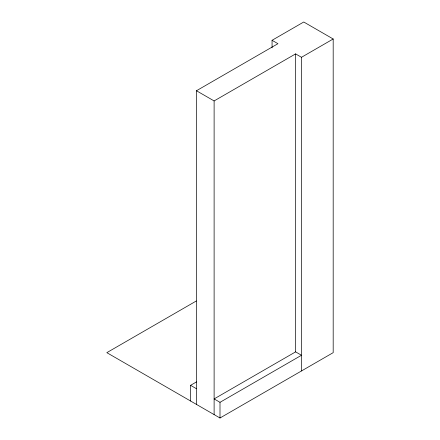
<?xml version="1.0" encoding="UTF-8"?>
<svg xmlns="http://www.w3.org/2000/svg" width="440" height="440" viewBox="0 0 440 440"><rect width="100%" height="100%" fill="white"/><g stroke="black" fill="none" stroke-linecap="round" stroke-linejoin="round"><path stroke-width="0.66" d="M272.063 47.85L272.063 40.299L303.754 22L333.185 38.99L333.185 352.655L220 418L106.816 352.655L196.295 300.993M196.46 404.41L196.46 90.745L277.948 43.698L272.063 40.299M196.46 90.745L214.115 100.936L295.609 53.889L301.493 57.288L333.185 38.99M190.575 401.011L190.575 385.325L196.521 381.893M295.609 351.868L214.115 398.921L220 402.32L301.493 355.267L295.609 351.868L295.609 53.889M190.575 385.325L196.46 388.724M301.493 57.288L301.493 370.953M220 402.32L220 418M214.115 100.936L214.115 414.601"/></g></svg>
